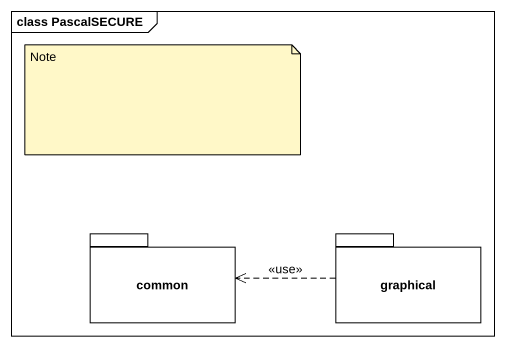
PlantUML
@startuml
mainframe class PascalSECURE
package common {
}
package graphical {
}
graphical .left.> common : <<use>>
note as N1
  Note
end note
@enduml
